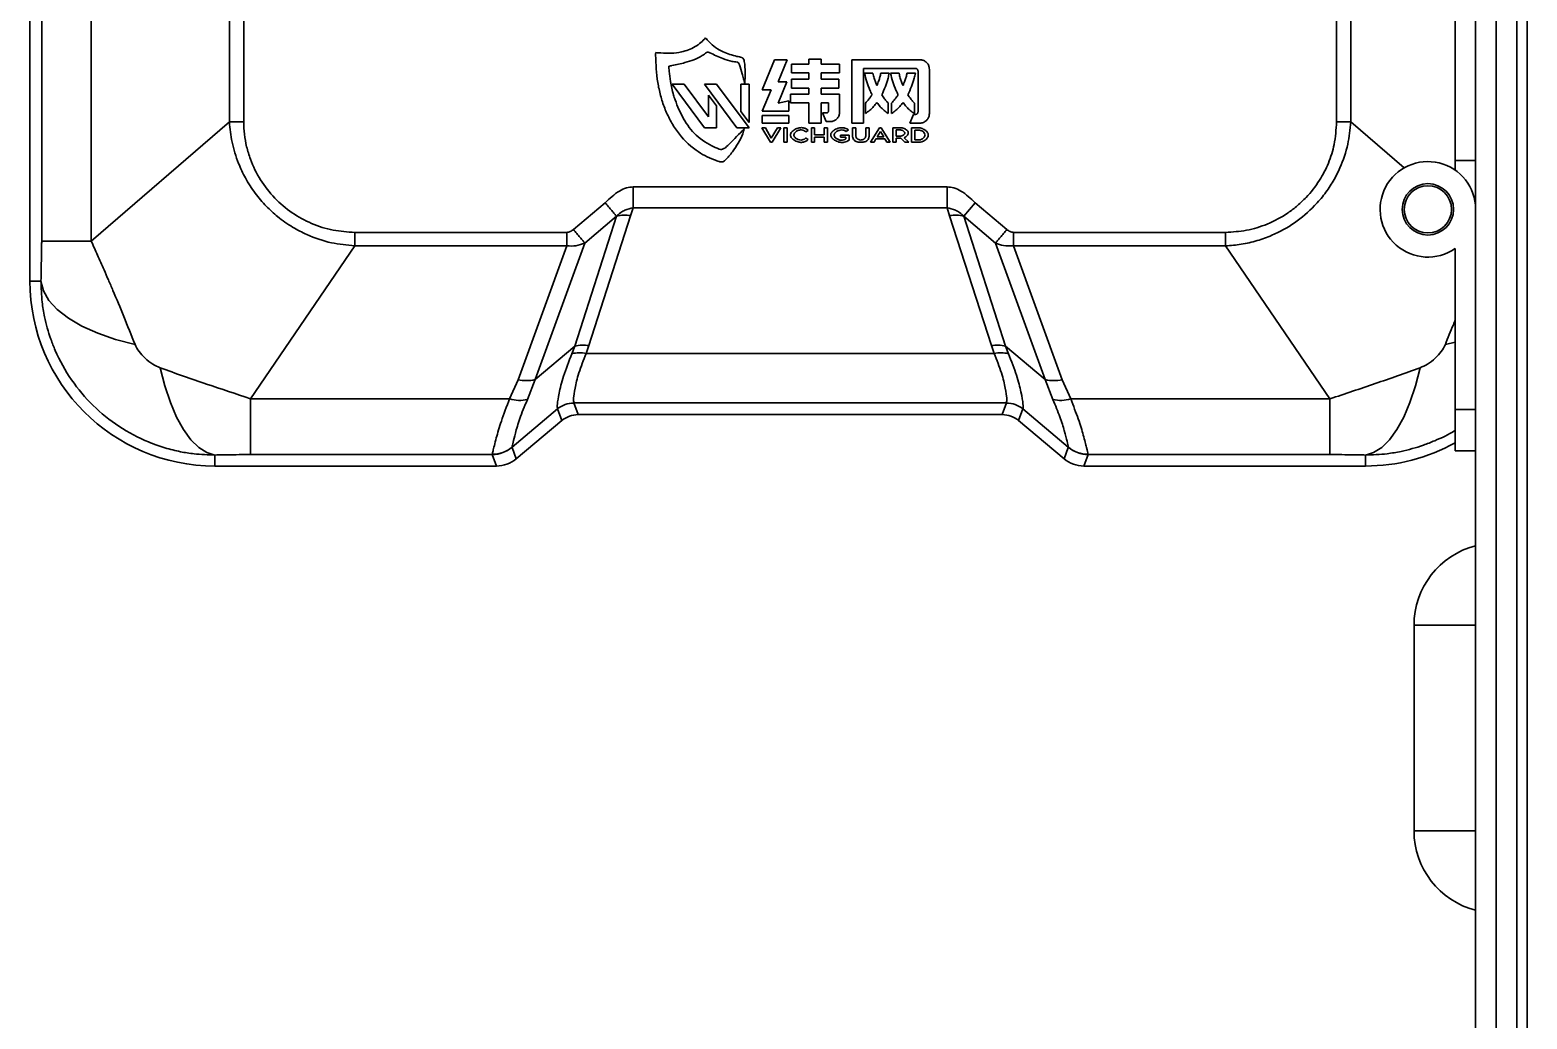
# Model space of a CAD drawing. Header units: millimetres. Extents: x 0 to 420, y 0 to 297.
# Drawn here: x 273.89 to 275.347, y 149.769 to 150.732 of the extents above; entities that cross this region are included whole.
import ezdxf

# ---------------------------------------------------------------- set-up
doc = ezdxf.new("R2010")
doc.units = ezdxf.units.MM

msp = doc.modelspace()

# ---------------------------------------------------------------- linework, layer by layer
at = {"color": 7, "linetype": 'Continuous', "lineweight": 35}
for p, q in [((275.317, 147.5722), (275.317, 151.4649)), ((275.347, 151.4649), (275.347, 147.6218)), ((275.337, 148.0367), (275.337, 151.1522)), ((275.297, 151.0622), (275.297, 147.7979)), ((274.0839, 150.8448), (274.0839, 150.6423)), ((274.0979, 150.8448), (274.0979, 150.6423)), ((275.1616, 150.6423), (275.1616, 150.8548)), ((275.1756, 150.6423), (275.1756, 150.8548)), ((273.9495, 150.7744), (273.9495, 150.5262)), ((273.8898, 150.7578), (273.8898, 150.4873)), ((273.9012, 150.5262), (273.9012, 150.7536)), ((275.277, 150.6047), (275.277, 150.7522)), ((274.6024, 150.6737), (274.6144, 150.7028)), ((274.6144, 150.7028), (274.627, 150.7028)), ((274.627, 150.7028), (274.6181, 150.6815)), ((274.631, 150.69), (274.631, 150.6984)), ((274.631, 150.6984), (274.648, 150.6984)), ((274.648, 150.7033), (274.6599, 150.7033)), ((274.648, 150.6984), (274.648, 150.7033)), ((274.6599, 150.7033), (274.6599, 150.6984)), ((274.6599, 150.6984), (274.6779, 150.6984)), ((274.6779, 150.6984), (274.6779, 150.69)), ((274.6899, 150.7029), (274.7558, 150.7029)), ((274.6899, 150.6411), (274.6899, 150.7029)), ((274.648, 150.69), (274.631, 150.69)), ((274.6311, 150.6839), (274.648, 150.6839)), ((274.6311, 150.6751), (274.6311, 150.6839)), ((274.648, 150.6839), (274.648, 150.69)), ((274.6599, 150.69), (274.6599, 150.6839)), ((274.6779, 150.69), (274.6599, 150.69)), ((274.6599, 150.6839), (274.677, 150.6839)), ((274.677, 150.6839), (274.677, 150.6751)), ((274.701, 150.6944), (274.701, 150.6411)), ((274.7515, 150.6944), (274.701, 150.6944)), ((274.7022, 150.6897), (274.7103, 150.6897)), ((274.7179, 150.6897), (274.7262, 150.6897)), ((274.7275, 150.6897), (274.7358, 150.6897)), ((274.7434, 150.6897), (274.7516, 150.6897)), ((274.7542, 150.6523), (274.7542, 150.6918)), ((274.7653, 150.6935), (274.7653, 150.6505)), ((274.5148, 150.6791), (274.5267, 150.6791)), ((274.5464, 150.6366), (274.5148, 150.6791)), ((274.5267, 150.6791), (274.5503, 150.6472)), ((274.5464, 150.6791), (274.5582, 150.6791)), ((274.578, 150.6366), (274.5464, 150.6791)), ((274.5503, 150.6685), (274.5582, 150.6579)), ((274.5503, 150.6472), (274.5503, 150.6685)), ((274.5582, 150.6791), (274.5898, 150.6366)), ((274.5819, 150.6791), (274.5898, 150.6791)), ((274.5819, 150.6525), (274.5819, 150.6791)), ((274.5898, 150.6791), (274.5898, 150.6419)), ((274.6112, 150.6737), (274.6024, 150.6737)), ((274.6024, 150.6528), (274.6112, 150.6737)), ((274.6266, 150.6815), (274.6181, 150.6606)), ((274.6181, 150.6815), (274.6266, 150.6815)), ((274.6302, 150.6694), (274.648, 150.6694)), ((274.6302, 150.661), (274.6302, 150.6694)), ((274.648, 150.6751), (274.6311, 150.6751)), ((274.648, 150.6694), (274.648, 150.6751)), ((274.6599, 150.6751), (274.6599, 150.6694)), ((274.677, 150.6751), (274.6599, 150.6751)), ((274.6599, 150.6694), (274.6779, 150.6694)), ((274.6779, 150.6694), (274.6779, 150.6519)), ((274.5582, 150.6579), (274.5582, 150.6366)), ((274.6181, 150.6606), (274.6283, 150.663)), ((274.6283, 150.663), (274.6283, 150.6528)), ((274.648, 150.661), (274.6302, 150.661)), ((274.648, 150.6411), (274.648, 150.661)), ((274.6599, 150.661), (274.6599, 150.6411)), ((274.6672, 150.661), (274.6599, 150.661)), ((274.6672, 150.6534), (274.6672, 150.661)), ((274.703, 150.6505), (274.703, 150.6607)), ((274.7252, 150.6607), (274.7252, 150.6505)), ((274.7285, 150.6505), (274.7285, 150.6607)), ((274.7507, 150.6607), (274.7507, 150.6505)), ((274.0839, 150.6423), (273.9495, 150.5262)), ((274.0979, 150.6423), (274.0839, 150.6423)), ((274.5898, 150.6419), (274.5819, 150.6525)), ((274.6283, 150.6528), (274.6024, 150.6528)), ((274.6024, 150.6487), (274.6283, 150.6487)), ((274.6024, 150.6411), (274.6024, 150.6487)), ((274.6283, 150.6411), (274.6024, 150.6411)), ((274.6283, 150.6487), (274.6283, 150.6411)), ((274.6599, 150.6411), (274.648, 150.6411)), ((274.6611, 150.651), (274.6645, 150.651)), ((274.6648, 150.6426), (274.6611, 150.651)), ((274.6686, 150.6426), (274.6648, 150.6426)), ((274.701, 150.6411), (274.6899, 150.6411)), ((274.7462, 150.6411), (274.7497, 150.6496)), ((274.7558, 150.6411), (274.7462, 150.6411)), ((274.7497, 150.6496), (274.7515, 150.6496)), ((275.1616, 150.6423), (275.1756, 150.6423)), ((275.1756, 150.6423), (275.2274, 150.5976)), ((274.5582, 150.6366), (274.5464, 150.6366)), ((274.5898, 150.6366), (274.578, 150.6366)), ((274.6021, 150.6365), (274.6056, 150.6365)), ((274.6107, 150.6226), (274.6021, 150.6365)), ((274.6056, 150.6365), (274.6114, 150.6266)), ((274.6114, 150.6266), (274.6173, 150.6365)), ((274.6208, 150.6365), (274.6122, 150.6226)), ((274.6173, 150.6365), (274.6208, 150.6365)), ((274.6235, 150.6365), (274.6267, 150.6365)), ((274.6235, 150.6226), (274.6235, 150.6365)), ((274.6267, 150.6365), (274.6267, 150.6226)), ((274.6474, 150.634), (274.6449, 150.6325)), ((274.6449, 150.6266), (274.6474, 150.6251)), ((274.6504, 150.6365), (274.6536, 150.6365)), ((274.6504, 150.6226), (274.6504, 150.6365)), ((274.6536, 150.6365), (274.6536, 150.6296)), ((274.6536, 150.6296), (274.6628, 150.6296)), ((274.6536, 150.6276), (274.6536, 150.6226)), ((274.6628, 150.6276), (274.6536, 150.6276)), ((274.6628, 150.6365), (274.666, 150.6365)), ((274.6628, 150.6296), (274.6628, 150.6365)), ((274.6628, 150.6226), (274.6628, 150.6276)), ((274.666, 150.6365), (274.666, 150.6226)), ((274.6787, 150.6295), (274.6871, 150.6295)), ((274.6787, 150.6275), (274.6787, 150.6295)), ((274.6839, 150.6275), (274.6787, 150.6275)), ((274.6839, 150.6257), (274.6839, 150.6275)), ((274.6864, 150.6347), (274.6844, 150.633)), ((274.6871, 150.6295), (274.6871, 150.6245)), ((274.6905, 150.6365), (274.6936, 150.6365)), ((274.6905, 150.6282), (274.6905, 150.6365)), ((274.6936, 150.6365), (274.6936, 150.6288)), ((274.7034, 150.6365), (274.7066, 150.6365)), ((274.7034, 150.6288), (274.7034, 150.6365)), ((274.7066, 150.6365), (274.7066, 150.6282)), ((274.7081, 150.6226), (274.7168, 150.6365)), ((274.7133, 150.6257), (274.7115, 150.6226)), ((274.722, 150.6257), (274.7133, 150.6257)), ((274.7144, 150.6277), (274.7176, 150.6331)), ((274.7209, 150.6277), (274.7144, 150.6277)), ((274.7168, 150.6365), (274.7185, 150.6365)), ((274.7176, 150.6331), (274.7209, 150.6277)), ((274.7185, 150.6365), (274.7272, 150.6226)), ((274.7238, 150.6226), (274.722, 150.6257)), ((274.7296, 150.6365), (274.7376, 150.6365)), ((274.7296, 150.6226), (274.7296, 150.6365)), ((274.7328, 150.6284), (274.7328, 150.6345)), ((274.7328, 150.6345), (274.7371, 150.6345)), ((274.7365, 150.6284), (274.7328, 150.6284)), ((274.7328, 150.6264), (274.7328, 150.6226)), ((274.7367, 150.6264), (274.7328, 150.6264)), ((274.7413, 150.6226), (274.7376, 150.6265)), ((274.7408, 150.6269), (274.7452, 150.6226)), ((274.7479, 150.6365), (274.7549, 150.6365)), ((274.7479, 150.6226), (274.7479, 150.6365)), ((274.751, 150.6248), (274.751, 150.6344)), ((274.751, 150.6344), (274.7549, 150.6344)), ((274.7552, 150.6248), (274.751, 150.6248)), ((274.6122, 150.6226), (274.6107, 150.6226)), ((274.6267, 150.6226), (274.6235, 150.6226)), ((274.6536, 150.6226), (274.6504, 150.6226)), ((274.666, 150.6226), (274.6628, 150.6226)), ((274.7115, 150.6226), (274.7081, 150.6226)), ((274.7272, 150.6226), (274.7238, 150.6226)), ((274.7328, 150.6226), (274.7296, 150.6226)), ((274.7452, 150.6226), (274.7413, 150.6226)), ((274.7555, 150.6226), (274.7479, 150.6226)), ((275.297, 150.6047), (275.277, 150.6047)), ((275.277, 150.5955), (275.277, 150.6047)), ((274.477, 150.579), (274.477, 150.5587)), ((274.477, 150.579), (274.7825, 150.579)), ((274.7825, 150.579), (274.7825, 150.5587)), ((274.4188, 150.5375), (274.4498, 150.5635)), ((274.477, 150.5587), (274.4745, 150.551)), ((274.477, 150.5587), (274.7825, 150.5587)), ((274.785, 150.551), (274.7825, 150.5587)), ((274.8097, 150.5635), (274.7987, 150.5504)), ((274.8097, 150.5635), (274.8407, 150.5375)), ((274.4201, 150.4239), (274.4608, 150.5504)), ((274.4298, 150.5244), (274.4608, 150.5504)), ((274.4745, 150.551), (274.4338, 150.4245)), ((274.8257, 150.4245), (274.785, 150.551)), ((274.7987, 150.5504), (274.8297, 150.5244)), ((274.8394, 150.4239), (274.7987, 150.5504)), ((274.2059, 150.5348), (274.2059, 150.5216)), ((274.2059, 150.5348), (274.4124, 150.5348)), ((274.4298, 150.5244), (274.3814, 150.3914)), ((274.4124, 150.5216), (274.4124, 150.5348)), ((274.8297, 150.5244), (274.8781, 150.3914)), ((274.8472, 150.5348), (275.0536, 150.5348)), ((275.0536, 150.5348), (275.0536, 150.5216)), ((274.2059, 150.5216), (274.1044, 150.3727)), ((274.2059, 150.5216), (274.4124, 150.5216)), ((274.3649, 150.3913), (274.4124, 150.5216)), ((274.8472, 150.5216), (275.0536, 150.5216)), ((274.8472, 150.5216), (274.8946, 150.3913)), ((275.0536, 150.5216), (275.1551, 150.3727)), ((275.277, 150.3622), (275.277, 150.519)), ((273.9005, 150.4873), (273.8898, 150.4873)), ((274.3814, 150.3914), (274.4201, 150.4239)), ((274.4172, 150.4166), (274.4201, 150.4239)), ((274.4338, 150.4245), (274.4312, 150.4169)), ((274.8283, 150.4169), (274.8257, 150.4245)), ((274.8781, 150.3914), (274.8394, 150.4239)), ((274.8394, 150.4239), (274.8423, 150.4166)), ((275.2675, 150.4256), (275.277, 150.428)), ((274.4312, 150.4169), (274.8283, 150.4169)), ((274.3814, 150.3914), (274.374, 150.3719)), ((274.8781, 150.3914), (274.8855, 150.3719)), ((274.3567, 150.3727), (274.3649, 150.3913)), ((274.8946, 150.3913), (274.9028, 150.3727)), ((274.1044, 150.3727), (274.3567, 150.3727)), ((274.1044, 150.3727), (274.1044, 150.3184)), ((274.3591, 150.3258), (274.4032, 150.3628)), ((274.4032, 150.3628), (274.4032, 150.3629)), ((274.4074, 150.3515), (274.4032, 150.3628)), ((274.4193, 150.3688), (274.8403, 150.3688)), ((274.4193, 150.3688), (274.4193, 150.3687)), ((274.4234, 150.3573), (274.4193, 150.3687)), ((274.8361, 150.3573), (274.8402, 150.3687)), ((274.8403, 150.3688), (274.8402, 150.3687)), ((274.8521, 150.3515), (274.8563, 150.3628)), ((274.8563, 150.3629), (274.8563, 150.3628)), ((274.8563, 150.3628), (274.9005, 150.3258)), ((274.9028, 150.3727), (275.1551, 150.3727)), ((275.1551, 150.3727), (275.1551, 150.3184)), ((275.277, 150.3222), (275.277, 150.3622)), ((275.277, 150.3622), (275.297, 150.3622)), ((274.3631, 150.3143), (274.4074, 150.3515)), ((274.4234, 150.3573), (274.8361, 150.3573)), ((274.8521, 150.3515), (274.8964, 150.3143)), ((274.3398, 150.3184), (274.3398, 150.3188)), ((274.3591, 150.3254), (274.3591, 150.3258)), ((274.3631, 150.3143), (274.3591, 150.3254)), ((274.9005, 150.3254), (274.8964, 150.3143)), ((274.9005, 150.3258), (274.9005, 150.3254)), ((274.9197, 150.3188), (274.9197, 150.3184)), ((275.297, 150.3222), (275.277, 150.3222)), ((274.0698, 150.318), (274.0698, 150.3073)), ((274.0698, 150.3073), (274.3439, 150.3073)), ((274.3398, 150.3184), (274.1044, 150.3184)), ((274.3398, 150.3184), (274.3439, 150.3073)), ((274.9197, 150.3184), (274.9157, 150.3073)), ((274.9157, 150.3073), (275.1898, 150.3073)), ((275.1551, 150.3184), (274.9197, 150.3184)), ((275.1898, 150.318), (275.1898, 150.3073)), ((275.237, 150.1522), (275.297, 150.1522)), ((275.237, 150.1522), (275.237, 149.9522)), ((275.237, 149.9522), (275.297, 149.9522))]:
    msp.add_line(p, q, dxfattribs=at)
at = {"color": 7, "linetype": 'Continuous', "lineweight": 35, "flags": 128}
for points in [[(273.9921, 150.4256), (273.9732, 150.4306), (273.9558, 150.4366), (273.9404, 150.4436), (273.9272, 150.4513), (273.9164, 150.4597), (273.9083, 150.4686), (273.9029, 150.4779), (273.9005, 150.4873)], [(274.0166, 150.4028), (274.0212, 150.3852), (274.0265, 150.3692), (274.0325, 150.3549), (274.0392, 150.3427), (274.0464, 150.3328), (274.054, 150.3253), (274.0618, 150.3203), (274.0698, 150.318)], [(275.2429, 150.4028), (275.2384, 150.3852), (275.233, 150.3692), (275.227, 150.3549), (275.2203, 150.3427), (275.2131, 150.3328), (275.2056, 150.3253), (275.1977, 150.3203), (275.1898, 150.318)]]:
    msp.add_lwpolyline(points, dxfattribs=at)
at = {"color": 7, "linetype": 'Continuous', "lineweight": 35}
for radius in [0.025, 0.023]:
    msp.add_circle((275.2505, 150.5572), radius, dxfattribs=at)
for centre, radius, start, end in [((275.2505, 150.5572), 0.0465, 0, 304.7427), ((274.4689, 150.5214), 0.0302, 79.2033, 105.5504), ((274.7907, 150.5214), 0.0302, 74.4498, 100.7965), ((274.0698, 150.4873), 0.18, 180, 270), ((274.4282, 150.3948), 0.0302, 79.2034, 105.5503), ((274.8313, 150.3948), 0.0302, 74.4497, 100.7966), ((274.4248, 150.3884), 0.0292, 77.3355, 105.0062), ((274.8347, 150.3884), 0.0292, 74.9938, 102.6645), ((274.3729, 150.4267), 0.0363, 257.3368, 283.5701), ((274.8866, 150.4267), 0.0363, 256.4299, 282.6632), ((274.3669, 150.4042), 0.033, 252.1572, 282.5019), ((274.4193, 150.3437), 0.025, 90.0933, 129.9643), ((274.4193, 150.3436), 0.025, 90.0586, 129.9414), ((274.8402, 150.3436), 0.025, 50.0586, 89.9414), ((274.8402, 150.3437), 0.025, 50.0357, 89.9067), ((274.8927, 150.4042), 0.033, 257.4981, 287.8428), ((274.3399, 150.3488), 0.03, 269.859, 309.7499), ((274.3398, 150.3485), 0.03, 270.0586, 309.9414), ((274.9196, 150.3488), 0.03, 230.2501, 270.141), ((274.9198, 150.3485), 0.03, 230.0586, 269.9414), ((275.1898, 150.4873), 0.18, 270, 299.0055), ((275.317, 150.1522), 0.08, 104.4775, 180), ((275.317, 149.9522), 0.08, 180, 255.5225)]:
    msp.add_arc(centre, radius, start, end, dxfattribs=at)
for centre, major_axis, start_param, end_param in [((274.4235, 150.3323), (-0.0086, 0.0235), 5.934618, 6.631752), ((274.8361, 150.3323), (-0.0086, -0.0235), 2.793026, 3.49016), ((274.3438, 150.3373), (-0.0103, 0.0282), 2.793026, 3.49016), ((274.9157, 150.3373), (-0.0103, -0.0282), 5.934618, 6.631752)]:
    msp.add_ellipse(centre, major_axis=major_axis, ratio=0.998448, start_param=start_param, end_param=end_param, dxfattribs=at)
for points, knots in [([(274.4989, 150.7098), (274.5006, 150.7097), (274.5089, 150.7089), (274.5199, 150.7091), (274.5331, 150.713), (274.5412, 150.7177), (274.5459, 150.7226), (274.5474, 150.7242)], [0, 0, 0, 0, 0.095059, 0.477947, 0.614031, 0.878763, 1, 1, 1, 1]), ([(274.5474, 150.7242), (274.5485, 150.7229), (274.5533, 150.7174), (274.5633, 150.71), (274.5733, 150.7073), (274.5779, 150.7061)], [0, 0, 0, 0, 0.1389856, 0.6119172, 1, 1, 1, 1]), ([(274.4987, 150.7073), (274.4988, 150.7075), (274.4988, 150.708), (274.4988, 150.7088), (274.4989, 150.7094), (274.4989, 150.7098)], [0, 0, 0, 0, 0.252501, 0.504816, 1, 1, 1, 1]), ([(274.5607, 150.6038), (274.5591, 150.6043), (274.5512, 150.607), (274.5359, 150.6149), (274.5219, 150.6291), (274.5128, 150.6438), (274.5074, 150.6556), (274.5034, 150.668), (274.4997, 150.6852), (274.4991, 150.6984), (274.4987, 150.7073)], [0, 0, 0, 0, 0.03865, 0.194338, 0.392706, 0.493149, 0.593544, 0.693896, 0.794211, 1, 1, 1, 1]), ([(274.5484, 150.7098), (274.547, 150.7089), (274.5432, 150.7061), (274.5361, 150.7027), (274.5262, 150.6995), (274.5189, 150.698), (274.5147, 150.6971)], [0, 0, 0, 0, 0.137822, 0.39048, 0.642641, 1, 1, 1, 1]), ([(274.5515, 150.7097), (274.551, 150.7099), (274.5503, 150.7101), (274.5493, 150.7101), (274.5487, 150.7101), (274.5485, 150.7099), (274.5484, 150.7098)], [0, 0, 0, 0, 0.465921, 0.719479, 0.884635, 1, 1, 1, 1]), ([(274.5781, 150.7006), (274.5765, 150.7008), (274.5717, 150.7013), (274.5627, 150.7043), (274.5557, 150.7077), (274.5515, 150.7097)], [0, 0, 0, 0, 0.177002, 0.501951, 1, 1, 1, 1]), ([(274.5779, 150.7061), (274.5795, 150.7059), (274.5816, 150.7056), (274.5837, 150.7044), (274.5847, 150.7031), (274.5857, 150.6984), (274.5861, 150.6904), (274.5858, 150.6832), (274.5857, 150.6796)], [0, 0, 0, 0, 0.160025, 0.196998, 0.234195, 0.311686, 0.649476, 1, 1, 1, 1]), ([(274.5804, 150.698), (274.5802, 150.6984), (274.5798, 150.6993), (274.5791, 150.7001), (274.5786, 150.7005), (274.5783, 150.7006), (274.5781, 150.7006)], [0, 0, 0, 0, 0.414045, 0.74912, 0.885678, 1, 1, 1, 1]), ([(274.5857, 150.6796), (274.5852, 150.6812), (274.5843, 150.6844), (274.5826, 150.6906), (274.5813, 150.6951), (274.5804, 150.698)], [0, 0, 0, 0, 0.261065, 0.522123, 1, 1, 1, 1]), ([(274.7558, 150.7029), (274.7569, 150.7028), (274.7591, 150.7026), (274.762, 150.7009), (274.7641, 150.6985), (274.7651, 150.6959), (274.7652, 150.6942), (274.7653, 150.6935)], [0, 0, 0, 0, 0.220827, 0.440436, 0.651052, 0.864309, 1, 1, 1, 1]), ([(274.5147, 150.6971), (274.5143, 150.697), (274.5136, 150.6969), (274.5125, 150.6967), (274.5119, 150.6967), (274.5116, 150.6967)], [0, 0, 0, 0, 0.400257, 0.699592, 1, 1, 1, 1]), ([(274.5116, 150.6967), (274.5117, 150.695), (274.5122, 150.69), (274.5129, 150.6828), (274.5144, 150.675), (274.5156, 150.6707), (274.5162, 150.6685)], [0, 0, 0, 0, 0.174669, 0.524102, 0.761562, 1, 1, 1, 1]), ([(274.7095, 150.6688), (274.7087, 150.6703), (274.7068, 150.6744), (274.7041, 150.6813), (274.7028, 150.6869), (274.7022, 150.6897)], [0, 0, 0, 0, 0.225098, 0.610129, 1, 1, 1, 1]), ([(274.7103, 150.6897), (274.7107, 150.6881), (274.7113, 150.6852), (274.7128, 150.6813), (274.7137, 150.6789), (274.7142, 150.6777)], [0, 0, 0, 0, 0.397021, 0.698347, 1, 1, 1, 1]), ([(274.7142, 150.6777), (274.7148, 150.6793), (274.7158, 150.682), (274.7172, 150.686), (274.7177, 150.6885), (274.7179, 150.6897)], [0, 0, 0, 0, 0.396668, 0.697235, 1, 1, 1, 1]), ([(274.7262, 150.6897), (274.7258, 150.6881), (274.7249, 150.6837), (274.7226, 150.6766), (274.7201, 150.6714), (274.7189, 150.6688)], [0, 0, 0, 0, 0.225279, 0.610555, 1, 1, 1, 1]), ([(274.7348, 150.6688), (274.7341, 150.6703), (274.7322, 150.6744), (274.7295, 150.6813), (274.7282, 150.6869), (274.7275, 150.6897)], [0, 0, 0, 0, 0.225097, 0.610128, 1, 1, 1, 1]), ([(274.7358, 150.6897), (274.7361, 150.6881), (274.7367, 150.6852), (274.7382, 150.6813), (274.7391, 150.6789), (274.7396, 150.6777)], [0, 0, 0, 0, 0.397481, 0.698479, 1, 1, 1, 1]), ([(274.7396, 150.6777), (274.7402, 150.6793), (274.7413, 150.682), (274.7427, 150.686), (274.7432, 150.6885), (274.7434, 150.6897)], [0, 0, 0, 0, 0.395845, 0.696793, 1, 1, 1, 1]), ([(274.7516, 150.6897), (274.7512, 150.6881), (274.7503, 150.6837), (274.7479, 150.6766), (274.7455, 150.6714), (274.7443, 150.6688)], [0, 0, 0, 0, 0.22528, 0.610558, 1, 1, 1, 1]), ([(274.7542, 150.6918), (274.7542, 150.6921), (274.7541, 150.6927), (274.7537, 150.6935), (274.753, 150.6941), (274.7522, 150.6944), (274.7517, 150.6944), (274.7515, 150.6944)], [0, 0, 0, 0, 0.2159086, 0.4316794, 0.6427485, 0.8361363, 1, 1, 1, 1]), ([(274.5162, 150.6685), (274.5167, 150.6669), (274.5194, 150.659), (274.5241, 150.6482), (274.5313, 150.6369), (274.5404, 150.6264), (274.5507, 150.6203), (274.5591, 150.6164), (274.5617, 150.6155), (274.5638, 150.6156), (274.5668, 150.617), (274.5737, 150.624), (274.5801, 150.6306), (274.585, 150.6356)], [0, 0, 0, 0, 0.0481692, 0.2413794, 0.3378802, 0.4339156, 0.6397005, 0.6757973, 0.7018074, 0.7183687, 0.7348884, 0.7963552, 1, 1, 1, 1]), ([(274.703, 150.6607), (274.7042, 150.6619), (274.7059, 150.6638), (274.708, 150.6666), (274.709, 150.6681), (274.7095, 150.6688)], [0, 0, 0, 0, 0.482099, 0.740834, 1, 1, 1, 1]), ([(274.7189, 150.6688), (274.7198, 150.6674), (274.7212, 150.6653), (274.7234, 150.6626), (274.7246, 150.6613), (274.7252, 150.6607)], [0, 0, 0, 0, 0.48414, 0.741719, 1, 1, 1, 1]), ([(274.7285, 150.6607), (274.7296, 150.6619), (274.7313, 150.6638), (274.7334, 150.6666), (274.7344, 150.6681), (274.7348, 150.6688)], [0, 0, 0, 0, 0.484106, 0.741689, 1, 1, 1, 1]), ([(274.7443, 150.6688), (274.7452, 150.6674), (274.7467, 150.6653), (274.7488, 150.6626), (274.7501, 150.6613), (274.7507, 150.6607)], [0, 0, 0, 0, 0.481223, 0.740091, 1, 1, 1, 1]), ([(274.7142, 150.6612), (274.7131, 150.6599), (274.711, 150.6572), (274.7073, 150.6535), (274.7045, 150.6515), (274.703, 150.6505)], [0, 0, 0, 0, 0.322168, 0.658364, 1, 1, 1, 1]), ([(274.7252, 150.6505), (274.7239, 150.6514), (274.7211, 150.6534), (274.7174, 150.6571), (274.7153, 150.6598), (274.7142, 150.6612)], [0, 0, 0, 0, 0.3238446, 0.659773, 1, 1, 1, 1]), ([(274.7396, 150.6612), (274.7385, 150.6599), (274.7364, 150.6572), (274.7327, 150.6535), (274.7299, 150.6515), (274.7285, 150.6505)], [0, 0, 0, 0, 0.323586, 0.659323, 1, 1, 1, 1]), ([(274.7507, 150.6505), (274.7493, 150.6514), (274.7466, 150.6534), (274.7428, 150.657), (274.7407, 150.6598), (274.7396, 150.6612)], [0, 0, 0, 0, 0.322508, 0.65906, 1, 1, 1, 1]), ([(274.0839, 150.6423), (274.0846, 150.6357), (274.086, 150.6219), (274.0917, 150.6036), (274.0995, 150.587), (274.1085, 150.573), (274.1192, 150.5604), (274.1314, 150.5493), (274.1447, 150.5399), (274.162, 150.5309), (274.1823, 150.5239), (274.1983, 150.5224), (274.2059, 150.5216)], [0, 0, 0, 0, 0.105818, 0.221247, 0.303726, 0.397637, 0.486458, 0.56599, 0.660847, 0.744444, 0.877991, 1, 1, 1, 1]), ([(274.0979, 150.6423), (274.098, 150.6383), (274.0983, 150.6302), (274.1005, 150.618), (274.1051, 150.6029), (274.1136, 150.5855), (274.1275, 150.5678), (274.1444, 150.5533), (274.1638, 150.5428), (274.1845, 150.5361), (274.1989, 150.5352), (274.2059, 150.5348)], [0, 0, 0, 0, 0.070722, 0.143758, 0.21913, 0.352151, 0.485358, 0.616819, 0.745052, 0.874872, 1, 1, 1, 1]), ([(274.6645, 150.651), (274.6649, 150.651), (274.6655, 150.651), (274.6663, 150.6514), (274.6668, 150.652), (274.6671, 150.6527), (274.6672, 150.6532), (274.6672, 150.6534)], [0, 0, 0, 0, 0.272758, 0.457842, 0.644353, 0.8509, 1, 1, 1, 1]), ([(274.6779, 150.6519), (274.6778, 150.6508), (274.6776, 150.6487), (274.6759, 150.6459), (274.6736, 150.6438), (274.671, 150.6427), (274.6692, 150.6426), (274.6686, 150.6426)], [0, 0, 0, 0, 0.2182785, 0.4351494, 0.6441626, 0.864466, 1, 1, 1, 1]), ([(274.7515, 150.6496), (274.7518, 150.6496), (274.7525, 150.6497), (274.7533, 150.6502), (274.7539, 150.6509), (274.7542, 150.6516), (274.7542, 150.6521), (274.7542, 150.6523)], [0, 0, 0, 0, 0.23459, 0.46963, 0.6837, 0.878789, 1, 1, 1, 1]), ([(274.7653, 150.6505), (274.7652, 150.6494), (274.765, 150.6472), (274.7633, 150.6445), (274.7609, 150.6424), (274.7583, 150.6413), (274.7565, 150.6411), (274.7558, 150.6411)], [0, 0, 0, 0, 0.217033, 0.432668, 0.640579, 0.859649, 1, 1, 1, 1]), ([(275.0536, 150.5348), (275.0604, 150.5352), (275.0743, 150.536), (275.095, 150.5425), (275.1115, 150.5513), (275.1237, 150.5607), (275.1344, 150.5708), (275.1451, 150.5845), (275.1541, 150.602), (275.1603, 150.6212), (275.1612, 150.6349), (275.1616, 150.6423)], [0, 0, 0, 0, 0.120461, 0.246403, 0.382818, 0.450919, 0.519058, 0.644752, 0.756806, 0.869265, 1, 1, 1, 1]), ([(275.0536, 150.5216), (275.0587, 150.522), (275.0691, 150.5228), (275.0842, 150.5264), (275.1019, 150.5328), (275.1213, 150.5435), (275.1382, 150.5579), (275.1503, 150.5721), (275.1585, 150.5845), (275.1666, 150.6004), (275.1732, 150.6197), (275.1748, 150.635), (275.1756, 150.6423)], [0, 0, 0, 0, 0.080728, 0.166845, 0.247263, 0.380655, 0.517772, 0.598864, 0.677745, 0.754478, 0.883127, 1, 1, 1, 1]), ([(274.585, 150.6356), (274.5846, 150.634), (274.5833, 150.6291), (274.5792, 150.6216), (274.5737, 150.6129), (274.569, 150.6077), (274.5666, 150.6051)], [0, 0, 0, 0, 0.138868, 0.417722, 0.706333, 1, 1, 1, 1]), ([(274.6474, 150.6251), (274.6464, 150.6244), (274.6445, 150.6229), (274.641, 150.6222), (274.6371, 150.6228), (274.6338, 150.6243), (274.6315, 150.6263), (274.6304, 150.6278), (274.63, 150.6292), (274.6301, 150.6306), (274.6309, 150.6322), (274.6329, 150.6342), (274.6363, 150.6361), (274.6404, 150.637), (274.6441, 150.6363), (274.6462, 150.6351), (274.6472, 150.6342), (274.6474, 150.634)], [0, 0, 0, 0, 0.08519, 0.168963, 0.246186, 0.360946, 0.418211, 0.462463, 0.491745, 0.521214, 0.557381, 0.617071, 0.720017, 0.827682, 0.905205, 0.982624, 1, 1, 1, 1]), ([(274.6449, 150.6325), (274.6443, 150.633), (274.6432, 150.634), (274.641, 150.6346), (274.6385, 150.6344), (274.6362, 150.6334), (274.6345, 150.6321), (274.6337, 150.6309), (274.6333, 150.6299), (274.6334, 150.6289), (274.634, 150.6277), (274.6353, 150.6263), (274.6376, 150.6251), (274.6402, 150.6245), (274.6426, 150.625), (274.6441, 150.6258), (274.6448, 150.6265), (274.6449, 150.6266)], [0, 0, 0, 0, 0.079836, 0.158698, 0.232948, 0.337554, 0.41275, 0.456024, 0.489191, 0.522624, 0.56103, 0.622793, 0.723203, 0.826712, 0.901133, 0.975506, 1, 1, 1, 1]), ([(274.6871, 150.6245), (274.6856, 150.6237), (274.6829, 150.6223), (274.6781, 150.6223), (274.6742, 150.6237), (274.6713, 150.6257), (274.6699, 150.6273), (274.6693, 150.6287), (274.6692, 150.6299), (274.6695, 150.6312), (274.6707, 150.6329), (274.6734, 150.635), (274.6771, 150.6365), (274.6813, 150.6369), (274.6843, 150.636), (274.6859, 150.635), (274.6864, 150.6347)], [0, 0, 0, 0, 0.120432, 0.213162, 0.331684, 0.413005, 0.455865, 0.488872, 0.514902, 0.540892, 0.583063, 0.658706, 0.781016, 0.867724, 0.954736, 1, 1, 1, 1]), ([(274.6844, 150.633), (274.6837, 150.6334), (274.6822, 150.6343), (274.6797, 150.6346), (274.6772, 150.6341), (274.6751, 150.6331), (274.6736, 150.6319), (274.6728, 150.6308), (274.6725, 150.6298), (274.6726, 150.6289), (274.6731, 150.6277), (274.6745, 150.6263), (274.6767, 150.625), (274.6794, 150.6243), (274.6819, 150.6247), (274.6833, 150.6254), (274.6839, 150.6257)], [0, 0, 0, 0, 0.08987, 0.176538, 0.263027, 0.362446, 0.423179, 0.470099, 0.500982, 0.532068, 0.57022, 0.633522, 0.742023, 0.836258, 0.931198, 1, 1, 1, 1]), ([(274.7066, 150.6282), (274.7065, 150.6278), (274.7064, 150.6267), (274.7056, 150.6252), (274.7043, 150.6238), (274.7021, 150.6227), (274.6989, 150.6224), (274.6957, 150.6225), (274.693, 150.6236), (274.6915, 150.6251), (274.6906, 150.6267), (274.6905, 150.6278), (274.6905, 150.6282)], [0, 0, 0, 0, 0.057396, 0.142461, 0.228893, 0.320305, 0.471061, 0.658867, 0.756094, 0.853964, 0.944424, 1, 1, 1, 1]), ([(274.6936, 150.6288), (274.6937, 150.6284), (274.6938, 150.6276), (274.6945, 150.6265), (274.6957, 150.6254), (274.6974, 150.6247), (274.6991, 150.6246), (274.7008, 150.6251), (274.7022, 150.626), (274.703, 150.6272), (274.7034, 150.6281), (274.7034, 150.6286), (274.7034, 150.6288)], [0, 0, 0, 0, 0.075155, 0.16832, 0.291124, 0.415852, 0.54785, 0.661465, 0.788026, 0.890381, 0.967538, 1, 1, 1, 1]), ([(274.7371, 150.6345), (274.7375, 150.6344), (274.7382, 150.6344), (274.7391, 150.634), (274.7396, 150.6337), (274.74, 150.6334), (274.7404, 150.6331), (274.7408, 150.6327), (274.7412, 150.6322), (274.7413, 150.6317), (274.7413, 150.6313), (274.7412, 150.631), (274.741, 150.6306), (274.7407, 150.6302), (274.7404, 150.6299), (274.7401, 150.6296), (274.7398, 150.6294), (274.7394, 150.6292), (274.739, 150.629), (274.7386, 150.6289), (274.7383, 150.6287), (274.7379, 150.6286), (274.7375, 150.6285), (274.7371, 150.6284), (274.7367, 150.6284), (274.7365, 150.6284)], [0, 0, 0, 0, 0.104931, 0.188559, 0.230252, 0.271948, 0.313654, 0.355384, 0.425825, 0.468883, 0.490273, 0.510955, 0.563746, 0.591003, 0.644663, 0.671402, 0.698138, 0.751654, 0.778385, 0.805115, 0.858613, 0.885344, 0.912077, 0.955815, 1, 1, 1, 1]), ([(274.7376, 150.6265), (274.7375, 150.6265), (274.7373, 150.6265), (274.737, 150.6264), (274.7368, 150.6264), (274.7367, 150.6264)], [0, 0, 0, 0, 0.253407, 0.506797, 1, 1, 1, 1]), ([(274.7376, 150.6365), (274.7384, 150.6365), (274.7402, 150.6362), (274.7424, 150.6351), (274.7439, 150.6338), (274.7445, 150.6327), (274.7447, 150.6316), (274.7446, 150.6304), (274.7438, 150.6291), (274.7425, 150.6277), (274.7413, 150.6272), (274.7408, 150.6269)], [0, 0, 0, 0, 0.1479738, 0.3534631, 0.4502059, 0.5301426, 0.5919075, 0.6536295, 0.7509391, 0.887099, 1, 1, 1, 1]), ([(274.7549, 150.6365), (274.7558, 150.6365), (274.758, 150.6362), (274.7608, 150.6347), (274.763, 150.6328), (274.764, 150.6312), (274.7643, 150.6297), (274.7641, 150.6282), (274.7631, 150.6264), (274.7611, 150.6244), (274.7583, 150.6229), (274.7563, 150.6227), (274.7555, 150.6226)], [0, 0, 0, 0, 0.103068, 0.272975, 0.380129, 0.450745, 0.504132, 0.557726, 0.630958, 0.750137, 0.907593, 1, 1, 1, 1]), ([(274.7549, 150.6344), (274.7555, 150.6343), (274.757, 150.6341), (274.7589, 150.6331), (274.7603, 150.6317), (274.7609, 150.6306), (274.7611, 150.6296), (274.7609, 150.6285), (274.7602, 150.6272), (274.7587, 150.6259), (274.757, 150.625), (274.7557, 150.6248), (274.7552, 150.6248)], [0, 0, 0, 0, 0.1075224, 0.2690228, 0.3804701, 0.4521632, 0.5086198, 0.5651881, 0.646662, 0.7753631, 0.9104849, 1, 1, 1, 1]), ([(274.5666, 150.6051), (274.5661, 150.6046), (274.5652, 150.6038), (274.5636, 150.6033), (274.5621, 150.6034), (274.5612, 150.6036), (274.5607, 150.6038)], [0, 0, 0, 0, 0.3194529, 0.5431105, 0.7663107, 1, 1, 1, 1]), ([(274.4498, 150.5635), (274.4541, 150.5677), (274.4602, 150.5736), (274.47, 150.5784), (274.4747, 150.5788), (274.477, 150.579)], [0, 0, 0, 0, 0.558619, 0.78934, 1, 1, 1, 1]), ([(274.7825, 150.579), (274.7848, 150.5788), (274.7895, 150.5784), (274.7993, 150.5736), (274.8054, 150.5677), (274.8097, 150.5635)], [0, 0, 0, 0, 0.209288, 0.438923, 1, 1, 1, 1]), ([(274.4498, 150.5635), (274.4509, 150.5622), (274.4531, 150.5596), (274.4562, 150.5559), (274.4589, 150.5527), (274.4602, 150.5512), (274.4608, 150.5504)], [0, 0, 0, 0, 0.245848, 0.5, 0.754152, 1, 1, 1, 1]), ([(274.4608, 150.5504), (274.4621, 150.5517), (274.4645, 150.554), (274.47, 150.5571), (274.4743, 150.5581), (274.477, 150.5587)], [0, 0, 0, 0, 0.294463, 0.5478516, 1, 1, 1, 1]), ([(274.7825, 150.5587), (274.7853, 150.5581), (274.7895, 150.5571), (274.7951, 150.554), (274.7975, 150.5517), (274.7987, 150.5504)], [0, 0, 0, 0, 0.452149, 0.705537, 1, 1, 1, 1]), ([(274.4188, 150.5375), (274.4178, 150.5368), (274.4163, 150.5357), (274.4141, 150.5349), (274.4129, 150.5349), (274.4124, 150.5348)], [0, 0, 0, 0, 0.521782, 0.769325, 1, 1, 1, 1]), ([(274.4188, 150.5375), (274.4199, 150.5362), (274.4221, 150.5336), (274.4252, 150.5299), (274.4279, 150.5267), (274.4292, 150.5252), (274.4298, 150.5244)], [0, 0, 0, 0, 0.245849, 0.500001, 0.754152, 1, 1, 1, 1]), ([(274.8297, 150.5244), (274.8303, 150.5252), (274.8316, 150.5267), (274.8343, 150.5299), (274.8374, 150.5336), (274.8396, 150.5362), (274.8407, 150.5375)], [0, 0, 0, 0, 0.245847, 0.499999, 0.754151, 1, 1, 1, 1]), ([(274.8472, 150.5348), (274.8466, 150.5349), (274.8455, 150.5349), (274.8432, 150.5357), (274.8417, 150.5368), (274.8407, 150.5375)], [0, 0, 0, 0, 0.232062, 0.478453, 1, 1, 1, 1]), ([(273.9005, 150.4873), (273.9007, 150.4962), (273.9009, 150.5074), (273.9011, 150.5202), (273.9011, 150.5241), (273.9012, 150.5256), (273.9012, 150.5262)], [0, 0, 0, 0, 0.712288, 0.891315, 0.960245, 1, 1, 1, 1]), ([(273.9014, 150.5262), (273.9013, 150.5261), (273.9013, 150.526), (273.9012, 150.5253), (273.9012, 150.5245), (273.9011, 150.524)], [0, 0, 0, 0, 0.207126, 0.438229, 1, 1, 1, 1]), ([(273.9495, 150.5262), (273.9427, 150.5262), (273.9292, 150.5262), (273.9145, 150.5262), (273.9043, 150.5262), (273.9022, 150.5262), (273.9012, 150.5262)], [0, 0, 0, 0, 0.247804, 0.5, 0.752196, 1, 1, 1, 1]), ([(273.9495, 150.5262), (273.9515, 150.5217), (273.9555, 150.5126), (273.9612, 150.4999), (273.9662, 150.4884), (273.9727, 150.4733), (273.9814, 150.4521), (273.9884, 150.4347), (273.9921, 150.4256)], [0, 0, 0, 0, 0.140816, 0.284488, 0.382285, 0.482496, 0.729213, 1, 1, 1, 1]), ([(274.4124, 150.5216), (274.4154, 150.5215), (274.4216, 150.5211), (274.427, 150.5233), (274.4298, 150.5244)], [0, 0, 0, 0, 0.487848, 1, 1, 1, 1]), ([(274.8297, 150.5244), (274.8322, 150.5234), (274.8377, 150.5212), (274.8439, 150.5215), (274.8472, 150.5216)], [0, 0, 0, 0, 0.466493, 1, 1, 1, 1]), ([(274.8472, 150.5216), (274.8472, 150.5236), (274.8472, 150.5276), (274.8472, 150.5324), (274.8472, 150.5348)], [0, 0, 0, 0, 0.506963, 1, 1, 1, 1]), ([(274.0698, 150.318), (274.063, 150.3182), (274.0518, 150.3185), (274.0356, 150.3212), (274.0207, 150.3249), (274.0002, 150.3322), (273.9759, 150.345), (273.9504, 150.3656), (273.9294, 150.3906), (273.9168, 150.4133), (273.91, 150.4306), (273.9066, 150.4416), (273.9036, 150.4536), (273.9011, 150.4688), (273.9007, 150.4805), (273.9005, 150.4873)], [0, 0, 0, 0, 0.0764427, 0.1262367, 0.1853464, 0.2486732, 0.3718969, 0.4934184, 0.6155481, 0.7392606, 0.7832919, 0.8263377, 0.8683979, 0.9232224, 1, 1, 1, 1]), ([(275.2675, 150.4256), (275.27, 150.432), (275.2732, 150.4398), (275.2765, 150.4478), (275.277, 150.4493)], [0, 0, 0, 0, 0.817553, 1, 1, 1, 1]), ([(273.9921, 150.4256), (273.9933, 150.4233), (273.9958, 150.4184), (274.0019, 150.412), (274.0088, 150.4064), (274.0141, 150.404), (274.0166, 150.4028)], [0, 0, 0, 0, 0.2284645, 0.4906723, 0.7577382, 1, 1, 1, 1]), ([(275.2429, 150.4028), (275.2454, 150.404), (275.2507, 150.4064), (275.2577, 150.412), (275.2637, 150.4184), (275.2663, 150.4233), (275.2675, 150.4256)], [0, 0, 0, 0, 0.242294, 0.509366, 0.771567, 1, 1, 1, 1]), ([(274.4032, 150.3629), (274.4031, 150.3641), (274.4028, 150.3664), (274.4046, 150.3777), (274.4085, 150.3941), (274.4143, 150.4091), (274.4172, 150.4166)], [0, 0, 0, 0, 0.247443, 0.48656, 0.74027, 1, 1, 1, 1]), ([(274.4312, 150.4169), (274.4286, 150.4103), (274.4234, 150.3972), (274.4201, 150.3826), (274.4186, 150.3721), (274.419, 150.3699), (274.4193, 150.3688)], [0, 0, 0, 0, 0.249344, 0.499045, 0.737295, 1, 1, 1, 1]), ([(274.8403, 150.3688), (274.8405, 150.3699), (274.8409, 150.3721), (274.8394, 150.3826), (274.8361, 150.3972), (274.8309, 150.4103), (274.8283, 150.4169)], [0, 0, 0, 0, 0.262701, 0.501004, 0.750686, 1, 1, 1, 1]), ([(274.8423, 150.4166), (274.8451, 150.4094), (274.8507, 150.395), (274.8548, 150.3783), (274.8568, 150.3665), (274.8565, 150.3641), (274.8563, 150.3629)], [0, 0, 0, 0, 0.247618, 0.49308, 0.751102, 1, 1, 1, 1]), ([(274.0166, 150.4028), (274.0317, 150.3975), (274.0609, 150.3872), (274.0902, 150.3775), (274.1044, 150.3727)], [0, 0, 0, 0, 0.513929, 1, 1, 1, 1]), ([(275.1551, 150.3727), (275.1699, 150.3776), (275.1991, 150.3873), (275.2283, 150.3977), (275.2429, 150.4028)], [0, 0, 0, 0, 0.502691, 1, 1, 1, 1]), ([(274.3398, 150.3188), (274.34, 150.3197), (274.3404, 150.3214), (274.3417, 150.3269), (274.3435, 150.334), (274.3458, 150.3421), (274.3495, 150.3541), (274.3538, 150.3652), (274.3567, 150.3727)], [0, 0, 0, 0, 0.166395, 0.326802, 0.479925, 0.610174, 0.735331, 1, 1, 1, 1]), ([(274.374, 150.3719), (274.3726, 150.3687), (274.3697, 150.3621), (274.3666, 150.3534), (274.3641, 150.3457), (274.3617, 150.3374), (274.3598, 150.3294), (274.3593, 150.327), (274.3591, 150.3258)], [0, 0, 0, 0, 0.1289949, 0.2604651, 0.3866644, 0.5150401, 0.7527723, 1, 1, 1, 1]), ([(274.9005, 150.3258), (274.9002, 150.3272), (274.8996, 150.33), (274.8969, 150.3408), (274.8928, 150.3546), (274.888, 150.3661), (274.8855, 150.3719)], [0, 0, 0, 0, 0.27715, 0.53382, 0.766156, 1, 1, 1, 1]), ([(274.9028, 150.3727), (274.9054, 150.3659), (274.9107, 150.3525), (274.9155, 150.3363), (274.9187, 150.3237), (274.9194, 150.3205), (274.9197, 150.3188)], [0, 0, 0, 0, 0.238868, 0.471709, 0.726257, 1, 1, 1, 1]), ([(275.277, 150.3421), (275.2769, 150.342), (275.2708, 150.3378), (275.2603, 150.3331), (275.2463, 150.3275), (275.2354, 150.3241), (275.2236, 150.3212), (275.2085, 150.3186), (275.1968, 150.3182), (275.1898, 150.318)], [0, 0, 0, 0, 0.004903, 0.244227, 0.372682, 0.497471, 0.618595, 0.769747, 1, 1, 1, 1]), ([(274.1044, 150.3184), (274.1017, 150.3184), (274.095, 150.3184), (274.0833, 150.3182), (274.0747, 150.3181), (274.0698, 150.318)], [0, 0, 0, 0, 0.226599, 0.561025, 1, 1, 1, 1]), ([(275.1898, 150.318), (275.185, 150.3181), (275.1765, 150.3182), (275.1649, 150.3184), (275.158, 150.3184), (275.1551, 150.3184)], [0, 0, 0, 0, 0.426106, 0.75777, 1, 1, 1, 1])]:
    msp.add_open_spline(points, degree=3, knots=knots, dxfattribs=at)

doc.saveas('drawing.dxf')
